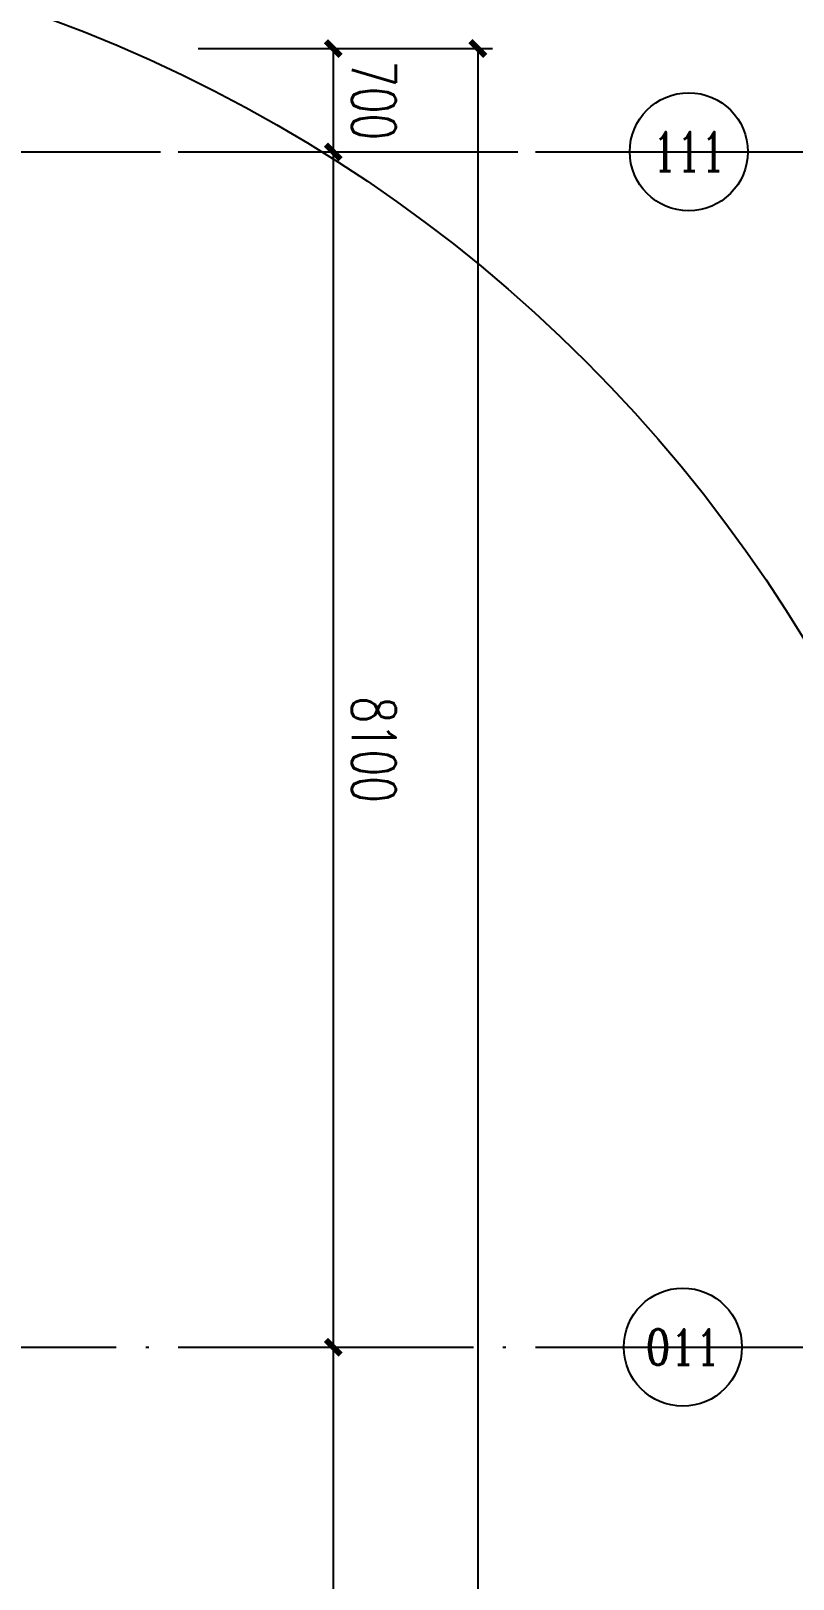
# Model space of a CAD drawing. Extents: x -821772 to -21949, y 506164 to 1049594.
# Drawn here: x -126093 to -120928, y 822150 to 832639 of the extents above; entities that cross this region are included whole.
import ezdxf
from ezdxf.enums import TextEntityAlignment as Align
from ezdxf.xclip import XClip

# ---------------------------------------------------------------- set-up
doc = ezdxf.new("R2010")
doc.units = 0
doc.header["$LTSCALE"] = 1000
doc.header["$MEASUREMENT"] = 0
doc.header["$XCLIPFRAME"] = 2
doc.linetypes.add('10平面20250807_t3$0$DOTE', pattern=[2.42, 2, -0.2, 0.02, -0.2])
doc.layers.get('Defpoints').update_dxf_attribs({"color": 210})
for name, color, linetype in [('10平面20250807_t3$0$A-AXIS-D', 8, 'Continuous'), ('10平面20250807_t3$0$A-AXIS-DOTE', 8, '10平面20250807_t3$0$DOTE'), ('10平面20250807_t3$0$A-LIN-V', 8, 'Continuous'), ('10平面20250807_t3$0$AS-WALL', 8, 'Continuous'), ('10平面20250807_t3$0$PUB_TEXT', 8, 'Continuous'), ('10平面20250807_t3$0$SB_ZF消火栓', 10, 'Continuous')]:
    doc.layers.add(name, color=color, linetype=linetype)
doc.styles.add('10平面20250807_t3$0$_TCH_AXIS', font='COMPLEX', dxfattribs={"bigfont": 'GBCBIG'})
doc.styles.add('10平面20250807_t3$0$_TCH_DIM_T3', font='SIMPLEX', dxfattribs={"width": 0.705882, "bigfont": 'GBCBIG'})
doc.styles.add('10平面20250807_t3$0$A-DIM_T3', font='SIMPLEX', dxfattribs={"width": 0.705882, "bigfont": 'GBCBIG'})
doc.dimstyles.new('10平面20250807_t3$0$_TCH_ARCH&&100', dxfattribs={"dimtxt": 297.5, "dimasz": 100, "dimexe": 100, "dimexo": 100, "dimgap": 126.25, "dimtad": 1, "dimdec": 0, "dimzin": 0, "dimdsep": 46, "dimtxsty": '10平面20250807_t3$0$_TCH_DIM_T3', "dimblk": '10平面20250807_t3$0$_ArchTick', "dimcen": 0.09, "dimclrt": 7, "dimazin": 2, "dimtfac": 1, "dimtdec": 0, "dimtix": 1, "dimtmove": 2, "dimatfit": 3, "dimfxl": 0, "dimtolj": 1, "dimtzin": 0, "dimarcsym": 0})
doc.dimstyles.new('10平面20250807_t3$0$A-DIM&&100', dxfattribs={"dimtxt": 297.5, "dimasz": 100, "dimexe": 100, "dimexo": 100, "dimgap": 126.25, "dimtad": 1, "dimdec": 0, "dimzin": 0, "dimdsep": 46, "dimtxsty": '10平面20250807_t3$0$A-DIM_T3', "dimblk": '10平面20250807_t3$0$_ArchTick', "dimcen": 0.09, "dimclrt": 7, "dimazin": 2, "dimtfac": 1, "dimtdec": 0, "dimtix": 1, "dimtmove": 2, "dimatfit": 3, "dimfxl": 0, "dimtolj": 1, "dimtzin": 0, "dimarcsym": 0})

# ---------------------------------------------------------------- blocks, each defined once
blk = doc.blocks.new('10平面20250807_t3$0$_ArchTick')
at = {"color": 0, "linetype": 'ByBlock', "const_width": 0.4}
blk.add_lwpolyline([(-0.5, -0.5), (0.5, 0.5)], dxfattribs=at)
blk = doc.blocks.new('*D9944')
at = {"layer": '10平面20250807_t3$0$A-AXIS-D', "color": 0, "lineweight": -2}
for p, q in [((95776, 27700), (96792, 27700)), ((96692, 27700), (96692, 27000)), ((95776, 27000), (96792, 27000))]:
    blk.add_line(p, q, dxfattribs=at)
at = {"layer": 'Defpoints', "color": 0}
for p in [(95676, 27700), (95676, 27000), (96692, 27000)]:
    blk.add_point(p, dxfattribs=at)
at = {"layer": '10平面20250807_t3$0$A-AXIS-D', "color": 0, "lineweight": -2, "xscale": 100, "yscale": 100, "zscale": 100}
for p, rotation in [((96692, 27700), 90), ((96692, 27000), 270)]:
    blk.add_blockref('10平面20250807_t3$0$_ArchTick', p, dxfattribs=dict(at, rotation=rotation))
at = {"layer": '10平面20250807_t3$0$A-AXIS-D', "color": 7, "insert": (96967, 27350), "char_height": 297.5, "attachment_point": 5, "rotation": 270, "style": '10平面20250807_t3$0$A-DIM_T3'}
blk.add_mtext('\\A1;700', dxfattribs=at)
blk = doc.blocks.new('*D9945')
at = {"layer": '10平面20250807_t3$0$A-AXIS-D', "color": 0, "lineweight": -2}
for p, q in [((95776, 27000), (96792, 27000)), ((96692, 27000), (96692, 18900)), ((95776, 18900), (96792, 18900))]:
    blk.add_line(p, q, dxfattribs=at)
at = {"layer": 'Defpoints', "color": 0}
for p in [(95676, 27000), (95676, 18900), (96692, 18900)]:
    blk.add_point(p, dxfattribs=at)
at = {"layer": '10平面20250807_t3$0$A-AXIS-D', "color": 0, "lineweight": -2, "xscale": 100, "yscale": 100, "zscale": 100}
for p, rotation in [((96692, 27000), 90), ((96692, 18900), 270)]:
    blk.add_blockref('10平面20250807_t3$0$_ArchTick', p, dxfattribs=dict(at, rotation=rotation))
at = {"layer": '10平面20250807_t3$0$A-AXIS-D', "color": 7, "insert": (96967, 22950), "char_height": 297.5, "attachment_point": 5, "rotation": 270, "style": '10平面20250807_t3$0$A-DIM_T3'}
blk.add_mtext('\\A1;8100', dxfattribs=at)
blk = doc.blocks.new('*D9946')
at = {"layer": '10平面20250807_t3$0$A-AXIS-D', "color": 0, "lineweight": -2}
for p, q in [((95776, 18900), (96792, 18900)), ((96692, 18900), (96692, 10800)), ((95776, 10800), (96792, 10800))]:
    blk.add_line(p, q, dxfattribs=at)
at = {"layer": 'Defpoints', "color": 0}
for p in [(95676, 18900), (95676, 10800), (96692, 10800)]:
    blk.add_point(p, dxfattribs=at)
at = {"layer": '10平面20250807_t3$0$A-AXIS-D', "color": 0, "lineweight": -2, "xscale": 100, "yscale": 100, "zscale": 100}
for p, rotation in [((96692, 18900), 90), ((96692, 10800), 270)]:
    blk.add_blockref('10平面20250807_t3$0$_ArchTick', p, dxfattribs=dict(at, rotation=rotation))
at = {"layer": '10平面20250807_t3$0$A-AXIS-D', "color": 7, "insert": (96967, 14850), "char_height": 297.5, "attachment_point": 5, "rotation": 270, "style": '10平面20250807_t3$0$A-DIM_T3'}
blk.add_mtext('\\A1;8100', dxfattribs=at)
blk = doc.blocks.new('*D10008')
at = {"layer": '10平面20250807_t3$0$A-AXIS-D', "color": 0, "lineweight": -2}
for p, q in [((95876, 27700), (97772, 27700)), ((97672, 27700), (97672, -63700)), ((95876, -63700), (97772, -63700))]:
    blk.add_line(p, q, dxfattribs=at)
at = {"layer": 'Defpoints', "color": 0}
for p in [(95776, 27700), (95776, -63700), (97672, -63700)]:
    blk.add_point(p, dxfattribs=at)
at = {"layer": '10平面20250807_t3$0$A-AXIS-D', "color": 0, "lineweight": -2, "xscale": 100, "yscale": 100, "zscale": 100}
for p, rotation in [((97672, 27700), 90), ((97672, -63700), 270)]:
    blk.add_blockref('10平面20250807_t3$0$_ArchTick', p, dxfattribs=dict(at, rotation=rotation))
at = {"layer": '10平面20250807_t3$0$A-AXIS-D', "color": 7, "insert": (97947, -18000), "char_height": 297.5, "attachment_point": 5, "rotation": 270, "style": '10平面20250807_t3$0$_TCH_DIM_T3'}
blk.add_mtext('\\A1;91400', dxfattribs=at)
blk = doc.blocks.new('10平面20250807_t3$0$A$C5D961328')
at = {"layer": '10平面20250807_t3$0$A-LIN-V', "ltscale": 500}
blk.add_circle((350, 40), 10001, dxfattribs=at)
blk = doc.blocks.new('10平面20250807_t3$0$234243242332')
at = {"layer": '10平面20250807_t3$0$SB_ZF消火栓', "rotation": 180.0000000027096}
blk.add_blockref('10平面20250807_t3$0$A$C5D961328', (-129054, 823368), dxfattribs=at)
blk = doc.blocks.new('10平面20250807_t3$0$dote')
at = {"layer": '10平面20250807_t3$0$A-AXIS-D'}
for centre in [(99101.5, 27001.1), (99061.5, 18901.1)]:
    blk.add_circle(centre, 400, dxfattribs=at)
at = {"layer": '10平面20250807_t3$0$A-AXIS-DOTE'}
for p, q in [((76282.2, 27000), (124536.4, 27000)), ((76282.2, 18900), (124441.5, 18900))]:
    blk.add_line(p, q, dxfattribs=at)
at = {"layer": '10平面20250807_t3$0$PUB_TEXT', "style": '10平面20250807_t3$0$_TCH_AXIS'}
for s, height, p, p2 in [('111', 265.5, (98855, 26868.4), (99348, 26868.4)), ('011', 241.21, (98808.8, 18780.5), (99314.2, 18780.5))]:
    blk.add_text(s, height=height, dxfattribs=at).set_placement(p, p2, align=Align.FIT)
at = {"layer": '10平面20250807_t3$0$A-AXIS-D'}
for base, p1, p2, dimstyle, picture, middle in [((96692.2, 27000), (95676.4, 27700), (95676.4, 27000), '10平面20250807_t3$0$A-DIM&&100', '*D9944', (96967.2, 27350)), ((97671.9, -63700), (95776.4, 27700), (95776.4, -63700), '10平面20250807_t3$0$_TCH_ARCH&&100', '*D10008', (97946.9, -18000)), ((96692.2, 18900), (95676.4, 27000), (95676.4, 18900), '10平面20250807_t3$0$A-DIM&&100', '*D9945', (96967.2, 22950)), ((96692.2, 10800), (95676.4, 18900), (95676.4, 10800), '10平面20250807_t3$0$A-DIM&&100', '*D9946', (96967.2, 14850))]:
    dim = blk.add_linear_dim(base=base, p1=p1, p2=p2, angle=270, dimstyle=dimstyle, override={"dimgap": 0}, dxfattribs=at)
    dim.commit()
    dim.dimension.update_dxf_attribs({"geometry": picture, "text_midpoint": middle, "dimtype": 129, "text_rotation": 270})
blk = doc.blocks.new('10平面20250807_t3')
at = {"layer": '10平面20250807_t3$0$A-AXIS-DOTE'}
blk.add_line((-144154.2, 831820), (-109248.5, 831820), dxfattribs=at)
at = {"layer": '10平面20250807_t3$0$AS-WALL'}
blk.add_blockref('10平面20250807_t3$0$dote', (-220736.4, 804820), dxfattribs=at)
at = {"layer": '10平面20250807_t3$0$SB_ZF消火栓', "linetype": 'Continuous'}
blk.add_blockref('10平面20250807_t3$0$234243242332', (0, 0), dxfattribs=at)

msp = doc.modelspace()

# ---------------------------------------------------------------- block references
at = {"ltscale": 100}
ref = msp.add_blockref('10平面20250807_t3', (0, 0), dxfattribs=at)
XClip(ref).set_block_clipping_path([(-386212.6353242097, 506163.79756496), (-21948.7593967821, 884998.2285294847)])

doc.saveas('drawing.dxf')
